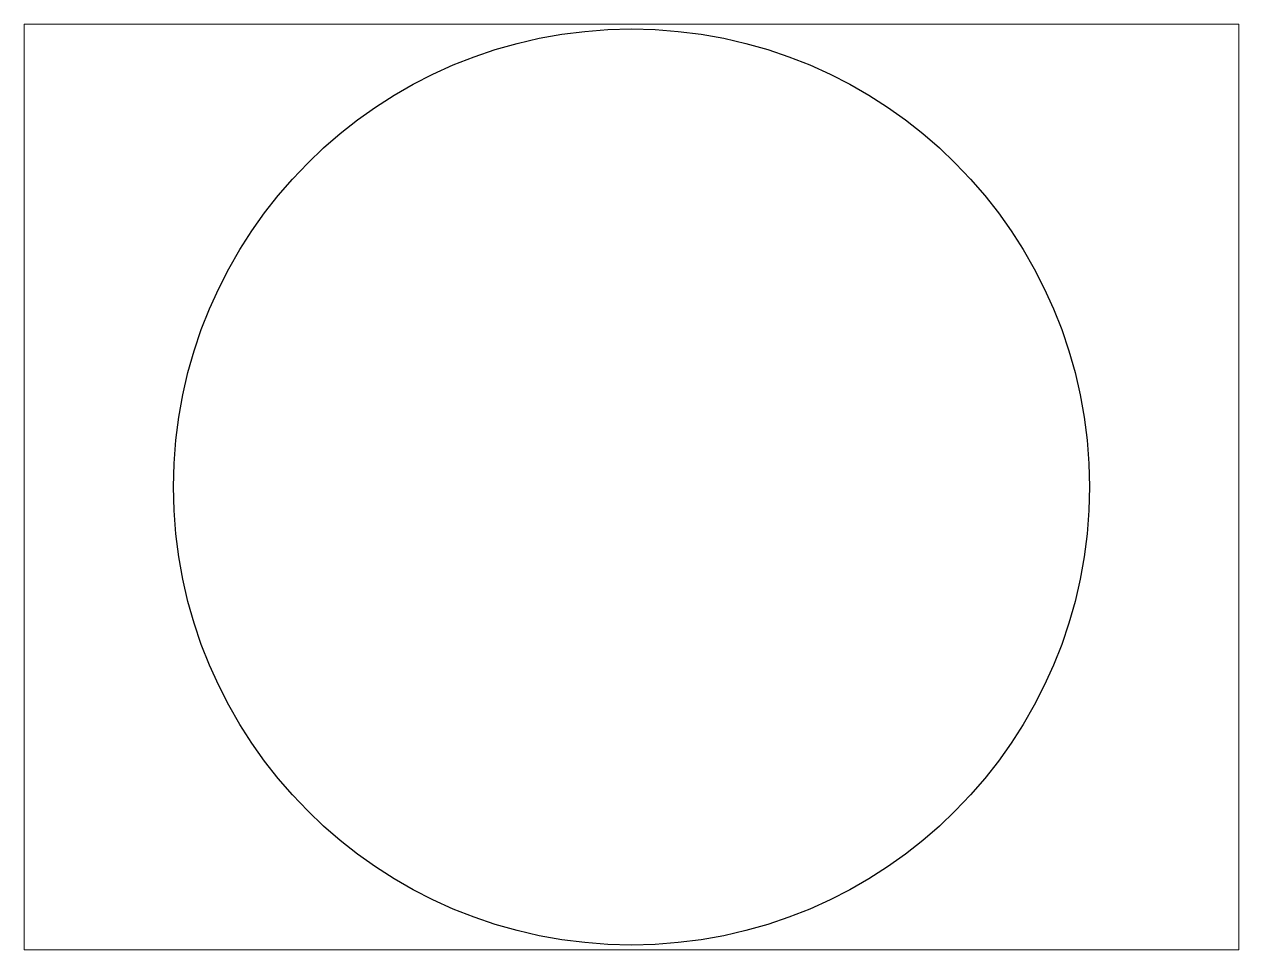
# Paper-space layout 'Layout1' of a CAD drawing. Header units: inches. Extents: x 1.05 to 9.45, y 0.8 to 7.2.
# The model-space entities are those that its viewports show. They can reach past a viewport. Long polylines and large blocks are cut down to what shows.
import ezdxf

# ---------------------------------------------------------------- set-up
doc = ezdxf.new("R2010")
doc.units = ezdxf.units.IN
doc.header["$MEASUREMENT"] = 0

msp = doc.modelspace()

# ---------------------------------------------------------------- linework, layer by layer
msp.add_circle((0, 0), 1.5)

psp = doc.layouts.get("Layout1")

# ---------------------------------------------------------------- viewports
at = {"layer": '0'}
psp.add_viewport(center=(5.25, 4), size=(8.4, 6.4), view_center_point=(0, 0), view_height=3.030664, dxfattribs=at)

doc.saveas('drawing.dxf')
